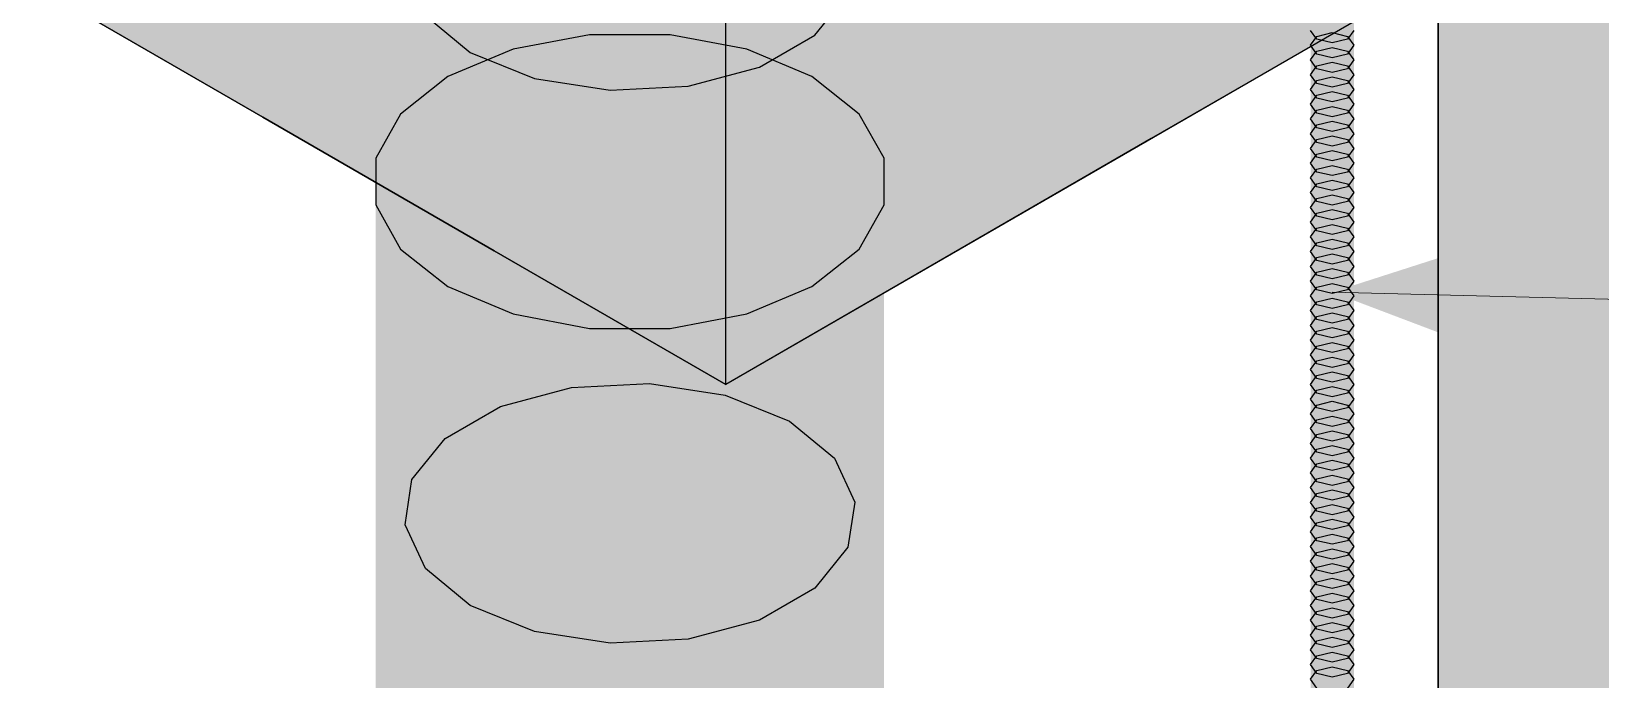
# Model space of a CAD drawing. Header units: metres. Extents: x 0 to 24.2, y -20 to 5.6.
# Drawn here: x 12.4537 to 12.8794, y -14.6967 to -14.5208 of the extents above; entities that cross this region are included whole.
import ezdxf

# ---------------------------------------------------------------- set-up
doc = ezdxf.new("R2010")
doc.units = ezdxf.units.M
doc.header["$LTSCALE"] = 0.25
doc.layers.add('ISO-ARISTAS', color=8, linetype='CONTINUOUS')
doc.layers.add('ISO-CONCRETO-SUP', color=254, linetype='CONTINUOUS', true_color=0xe8e8e8)
doc.layers.add('LLAMADAS', color=30, linetype='CONTINUOUS', lineweight=18)

msp = doc.modelspace()

# ---------------------------------------------------------------- linework, layer by layer
at = {"layer": 'ISO-ARISTAS', "color": 250}
for p, q in [((12.83529, -14.525), (12.83529, -14.275)), ((12.83529, -14.275), (12.83529, -14.525)), ((12.64201, -14.61659), (12.64201, -14.36659)), ((12.64201, -14.55409), (12.64201, -14.49159)), ((12.51644, -14.54409), (12.45365, -14.50784)), ((12.45365, -14.50784), (12.51644, -14.54409)), ((12.6662, -14.52187), (12.67518, -14.51074)), ((12.56053, -14.51653), (12.57273, -14.52659)), ((12.81522, -14.51659), (12.64201, -14.61659)), ((12.81522, -14.51659), (12.75748, -14.54992)), ((12.8024, -14.52299), (12.80068, -14.52059)), ((12.8024, -14.52219), (12.80656, -14.52119)), ((12.80656, -14.52119), (12.81072, -14.52219)), ((12.81244, -14.52059), (12.81072, -14.52299)), ((12.58434, -14.52568), (12.56667, -14.53309)), ((12.58434, -14.52568), (12.56667, -14.53309)), ((12.60511, -14.52178), (12.58434, -14.52568)), ((12.60511, -14.52178), (12.58434, -14.52568)), ((12.62695, -14.52178), (12.60511, -14.52178)), ((12.62695, -14.52178), (12.60511, -14.52178)), ((12.64773, -14.52568), (12.62695, -14.52178)), ((12.64773, -14.52568), (12.62695, -14.52178)), ((12.6654, -14.53309), (12.64773, -14.52568)), ((12.6654, -14.53309), (12.64773, -14.52568)), ((12.65116, -14.53055), (12.6662, -14.52187)), ((12.80068, -14.52459), (12.8024, -14.52219)), ((12.8024, -14.52699), (12.80068, -14.52459)), ((12.80656, -14.52398), (12.8024, -14.52299)), ((12.8024, -14.52619), (12.80656, -14.52519)), ((12.81072, -14.52299), (12.80656, -14.52398)), ((12.80656, -14.52519), (12.81072, -14.52619)), ((12.81072, -14.52219), (12.81244, -14.52459)), ((12.81244, -14.52459), (12.81072, -14.52699)), ((12.83529, -14.775), (12.83529, -14.525)), ((12.83529, -14.525), (12.83529, -14.775)), ((12.57273, -14.52659), (12.59015, -14.53363)), ((12.80068, -14.52859), (12.8024, -14.52619)), ((12.8024, -14.53099), (12.80068, -14.52859)), ((12.80656, -14.52798), (12.8024, -14.52699)), ((12.8024, -14.53019), (12.80656, -14.52919)), ((12.81072, -14.52699), (12.80656, -14.52798)), ((12.80656, -14.52919), (12.81072, -14.53019)), ((12.81072, -14.52619), (12.81244, -14.52859)), ((12.81244, -14.52859), (12.81072, -14.53099)), ((12.56667, -14.53309), (12.55383, -14.54329)), ((12.56667, -14.53309), (12.55383, -14.54329)), ((12.59015, -14.53363), (12.6107, -14.53681)), ((12.63188, -14.53574), (12.65116, -14.53055)), ((12.67823, -14.54329), (12.6654, -14.53309)), ((12.67823, -14.54329), (12.6654, -14.53309)), ((12.80068, -14.53259), (12.8024, -14.53019)), ((12.8024, -14.53499), (12.80068, -14.53259)), ((12.80068, -14.53659), (12.8024, -14.53419)), ((12.80656, -14.53198), (12.8024, -14.53099)), ((12.8024, -14.53419), (12.80656, -14.53319)), ((12.81072, -14.53099), (12.80656, -14.53198)), ((12.80656, -14.53319), (12.81072, -14.53419)), ((12.81072, -14.53019), (12.81244, -14.53259)), ((12.81244, -14.53259), (12.81072, -14.53499)), ((12.81072, -14.53419), (12.81244, -14.53659)), ((12.6107, -14.53681), (12.63188, -14.53574)), ((12.8024, -14.53899), (12.80068, -14.53659)), ((12.80068, -14.54059), (12.8024, -14.53819)), ((12.80656, -14.53598), (12.8024, -14.53499)), ((12.8024, -14.53819), (12.80656, -14.53719)), ((12.81072, -14.53499), (12.80656, -14.53598)), ((12.80656, -14.53719), (12.81072, -14.53819)), ((12.81244, -14.53659), (12.81072, -14.53899)), ((12.81072, -14.53819), (12.81244, -14.54059)), ((12.8024, -14.54299), (12.80068, -14.54059)), ((12.80068, -14.54459), (12.8024, -14.54219)), ((12.80656, -14.53998), (12.8024, -14.53899)), ((12.8024, -14.54219), (12.80656, -14.54119)), ((12.81072, -14.53899), (12.80656, -14.53998)), ((12.80656, -14.54119), (12.81072, -14.54219)), ((12.81244, -14.54059), (12.81072, -14.54299)), ((12.81072, -14.54219), (12.81244, -14.54459)), ((12.57923, -14.58034), (12.51644, -14.54409)), ((12.51644, -14.54409), (12.57923, -14.58034)), ((12.55383, -14.54329), (12.54708, -14.55528)), ((12.55383, -14.54329), (12.54708, -14.55528)), ((12.68498, -14.55528), (12.67823, -14.54329)), ((12.68498, -14.55528), (12.67823, -14.54329)), ((12.8024, -14.54699), (12.80068, -14.54459)), ((12.80068, -14.54859), (12.8024, -14.54619)), ((12.80656, -14.54398), (12.8024, -14.54299)), ((12.8024, -14.54619), (12.80656, -14.54519)), ((12.80656, -14.54798), (12.8024, -14.54699)), ((12.81072, -14.54299), (12.80656, -14.54398)), ((12.80656, -14.54519), (12.81072, -14.54619)), ((12.81072, -14.54699), (12.80656, -14.54798)), ((12.81244, -14.54459), (12.81072, -14.54699)), ((12.81072, -14.54619), (12.81244, -14.54859)), ((12.75748, -14.54992), (12.69975, -14.58325)), ((12.8024, -14.55099), (12.80068, -14.54859)), ((12.80068, -14.55259), (12.8024, -14.55019)), ((12.8024, -14.55019), (12.80656, -14.54919)), ((12.80656, -14.55198), (12.8024, -14.55099)), ((12.80656, -14.54919), (12.81072, -14.55019)), ((12.81072, -14.55099), (12.80656, -14.55198)), ((12.81244, -14.54859), (12.81072, -14.55099)), ((12.81072, -14.55019), (12.81244, -14.55259)), ((12.54708, -14.55528), (12.54708, -14.56789)), ((12.54708, -14.55528), (12.54708, -14.56789)), ((12.64201, -14.61659), (12.64201, -14.55409)), ((12.68498, -14.56789), (12.68498, -14.55528)), ((12.68498, -14.56789), (12.68498, -14.55528)), ((12.8024, -14.55499), (12.80068, -14.55259)), ((12.80068, -14.55659), (12.8024, -14.55419)), ((12.8024, -14.55419), (12.80656, -14.55319)), ((12.80656, -14.55598), (12.8024, -14.55499)), ((12.80656, -14.55319), (12.81072, -14.55419)), ((12.81072, -14.55499), (12.80656, -14.55598)), ((12.81244, -14.55259), (12.81072, -14.55499)), ((12.81072, -14.55419), (12.81244, -14.55659)), ((12.8024, -14.55899), (12.80068, -14.55659)), ((12.80068, -14.56059), (12.8024, -14.55819)), ((12.8024, -14.55819), (12.80656, -14.55719)), ((12.80656, -14.55998), (12.8024, -14.55899)), ((12.80656, -14.55719), (12.81072, -14.55819)), ((12.81072, -14.55899), (12.80656, -14.55998)), ((12.81244, -14.55659), (12.81072, -14.55899)), ((12.81072, -14.55819), (12.81244, -14.56059)), ((12.8024, -14.56299), (12.80068, -14.56059)), ((12.80068, -14.56459), (12.8024, -14.56219)), ((12.8024, -14.56219), (12.80656, -14.56119)), ((12.80656, -14.56398), (12.8024, -14.56299)), ((12.80656, -14.56119), (12.81072, -14.56219)), ((12.81072, -14.56299), (12.80656, -14.56398)), ((12.81244, -14.56059), (12.81072, -14.56299)), ((12.81072, -14.56219), (12.81244, -14.56459)), ((12.54708, -14.56789), (12.55383, -14.57989)), ((12.54708, -14.56789), (12.55383, -14.57989)), ((12.67823, -14.57989), (12.68498, -14.56789)), ((12.67823, -14.57989), (12.68498, -14.56789)), ((12.8024, -14.56699), (12.80068, -14.56459)), ((12.80068, -14.56859), (12.8024, -14.56619)), ((12.8024, -14.56619), (12.80656, -14.56519)), ((12.80656, -14.56798), (12.8024, -14.56699)), ((12.80656, -14.56519), (12.81072, -14.56619)), ((12.81072, -14.56699), (12.80656, -14.56798)), ((12.81244, -14.56459), (12.81072, -14.56699)), ((12.81072, -14.56619), (12.81244, -14.56859)), ((12.8024, -14.57099), (12.80068, -14.56859)), ((12.80068, -14.57259), (12.8024, -14.57019)), ((12.8024, -14.57499), (12.80068, -14.57259)), ((12.8024, -14.57019), (12.80656, -14.56919)), ((12.80656, -14.57198), (12.8024, -14.57099)), ((12.80656, -14.56919), (12.81072, -14.57019)), ((12.81072, -14.57099), (12.80656, -14.57198)), ((12.81244, -14.56859), (12.81072, -14.57099)), ((12.81072, -14.57019), (12.81244, -14.57259)), ((12.81244, -14.57259), (12.81072, -14.57499)), ((12.80068, -14.57659), (12.8024, -14.57419)), ((12.8024, -14.57899), (12.80068, -14.57659)), ((12.8024, -14.57419), (12.80656, -14.57319)), ((12.80656, -14.57598), (12.8024, -14.57499)), ((12.80656, -14.57319), (12.81072, -14.57419)), ((12.81072, -14.57499), (12.80656, -14.57598)), ((12.81072, -14.57419), (12.81244, -14.57659)), ((12.81244, -14.57659), (12.81072, -14.57899)), ((12.55383, -14.57989), (12.56667, -14.59009)), ((12.55383, -14.57989), (12.56667, -14.59009)), ((12.64201, -14.61659), (12.57923, -14.58034)), ((12.57923, -14.58034), (12.64201, -14.61659)), ((12.6654, -14.59009), (12.67823, -14.57989)), ((12.6654, -14.59009), (12.67823, -14.57989)), ((12.80068, -14.58059), (12.8024, -14.57819)), ((12.8024, -14.58299), (12.80068, -14.58059)), ((12.8024, -14.57819), (12.80656, -14.57719)), ((12.80656, -14.57998), (12.8024, -14.57899)), ((12.80656, -14.57719), (12.81072, -14.57819)), ((12.81072, -14.57899), (12.80656, -14.57998)), ((12.81072, -14.57819), (12.81244, -14.58059)), ((12.81244, -14.58059), (12.81072, -14.58299)), ((12.69975, -14.58325), (12.64201, -14.61659)), ((12.80068, -14.58459), (12.8024, -14.58219)), ((12.8024, -14.58699), (12.80068, -14.58459)), ((12.8024, -14.58219), (12.80656, -14.58119)), ((12.80656, -14.58398), (12.8024, -14.58299)), ((12.8024, -14.58619), (12.80656, -14.58519)), ((12.80656, -14.58119), (12.81072, -14.58219)), ((12.81072, -14.58299), (12.80656, -14.58398)), ((12.80656, -14.58519), (12.81072, -14.58619)), ((12.81072, -14.58219), (12.81244, -14.58459)), ((12.81244, -14.58459), (12.81072, -14.58699)), ((12.80068, -14.58859), (12.8024, -14.58619)), ((12.8024, -14.59099), (12.80068, -14.58859)), ((12.80656, -14.58798), (12.8024, -14.58699)), ((12.8024, -14.59019), (12.80656, -14.58919)), ((12.81072, -14.58699), (12.80656, -14.58798)), ((12.80656, -14.58919), (12.81072, -14.59019)), ((12.81072, -14.58619), (12.81244, -14.58859)), ((12.81244, -14.58859), (12.81072, -14.59099)), ((12.56667, -14.59009), (12.58434, -14.5975)), ((12.56667, -14.59009), (12.58434, -14.5975)), ((12.64773, -14.5975), (12.6654, -14.59009)), ((12.64773, -14.5975), (12.6654, -14.59009)), ((12.80068, -14.59259), (12.8024, -14.59019)), ((12.8024, -14.59499), (12.80068, -14.59259)), ((12.80656, -14.59198), (12.8024, -14.59099)), ((12.8024, -14.59419), (12.80656, -14.59319)), ((12.81072, -14.59099), (12.80656, -14.59198)), ((12.80656, -14.59319), (12.81072, -14.59419)), ((12.81072, -14.59019), (12.81244, -14.59259)), ((12.81244, -14.59259), (12.81072, -14.59499)), ((12.58434, -14.5975), (12.60511, -14.6014)), ((12.58434, -14.5975), (12.60511, -14.6014)), ((12.62695, -14.6014), (12.64773, -14.5975)), ((12.62695, -14.6014), (12.64773, -14.5975)), ((12.80068, -14.59659), (12.8024, -14.59419)), ((12.8024, -14.59899), (12.80068, -14.59659)), ((12.80068, -14.60059), (12.8024, -14.59819)), ((12.80656, -14.59598), (12.8024, -14.59499)), ((12.8024, -14.59819), (12.80656, -14.59719)), ((12.81072, -14.59499), (12.80656, -14.59598)), ((12.80656, -14.59719), (12.81072, -14.59819)), ((12.81072, -14.59419), (12.81244, -14.59659)), ((12.81244, -14.59659), (12.81072, -14.59899)), ((12.81072, -14.59819), (12.81244, -14.60059)), ((12.60511, -14.6014), (12.62695, -14.6014)), ((12.60511, -14.6014), (12.62695, -14.6014)), ((12.8024, -14.60299), (12.80068, -14.60059)), ((12.80068, -14.60459), (12.8024, -14.60219)), ((12.80656, -14.59998), (12.8024, -14.59899)), ((12.8024, -14.60219), (12.80656, -14.60119)), ((12.81072, -14.59899), (12.80656, -14.59998)), ((12.80656, -14.60119), (12.81072, -14.60219)), ((12.81244, -14.60059), (12.81072, -14.60299)), ((12.81072, -14.60219), (12.81244, -14.60459)), ((12.8024, -14.60699), (12.80068, -14.60459)), ((12.80068, -14.60859), (12.8024, -14.60619)), ((12.80656, -14.60398), (12.8024, -14.60299)), ((12.8024, -14.60619), (12.80656, -14.60519)), ((12.81072, -14.60299), (12.80656, -14.60398)), ((12.80656, -14.60519), (12.81072, -14.60619)), ((12.81244, -14.60459), (12.81072, -14.60699)), ((12.81072, -14.60619), (12.81244, -14.60859)), ((12.8024, -14.61099), (12.80068, -14.60859)), ((12.80068, -14.61259), (12.8024, -14.61019)), ((12.80656, -14.60798), (12.8024, -14.60699)), ((12.8024, -14.61019), (12.80656, -14.60919)), ((12.81072, -14.60699), (12.80656, -14.60798)), ((12.80656, -14.60919), (12.81072, -14.61019)), ((12.81244, -14.60859), (12.81072, -14.61099)), ((12.81072, -14.61019), (12.81244, -14.61259)), ((12.8024, -14.61499), (12.80068, -14.61259)), ((12.80068, -14.61659), (12.8024, -14.61419)), ((12.80656, -14.61198), (12.8024, -14.61099)), ((12.8024, -14.61419), (12.80656, -14.61319)), ((12.80656, -14.61598), (12.8024, -14.61499)), ((12.81072, -14.61099), (12.80656, -14.61198)), ((12.80656, -14.61319), (12.81072, -14.61419)), ((12.81072, -14.61499), (12.80656, -14.61598)), ((12.81244, -14.61259), (12.81072, -14.61499)), ((12.81072, -14.61419), (12.81244, -14.61659)), ((12.58091, -14.62263), (12.60018, -14.61744)), ((12.60018, -14.61744), (12.62137, -14.61637)), ((12.62137, -14.61637), (12.64191, -14.61954)), ((12.8024, -14.61899), (12.80068, -14.61659)), ((12.80068, -14.62059), (12.8024, -14.61819)), ((12.8024, -14.61819), (12.80656, -14.61719)), ((12.80656, -14.61998), (12.8024, -14.61899)), ((12.80656, -14.61719), (12.81072, -14.61819)), ((12.81072, -14.61899), (12.80656, -14.61998)), ((12.81244, -14.61659), (12.81072, -14.61899)), ((12.81072, -14.61819), (12.81244, -14.62059)), ((12.56587, -14.63131), (12.58091, -14.62263)), ((12.64191, -14.61954), (12.65933, -14.62659)), ((12.8024, -14.62299), (12.80068, -14.62059)), ((12.80068, -14.62459), (12.8024, -14.62219)), ((12.8024, -14.62219), (12.80656, -14.62119)), ((12.80656, -14.62398), (12.8024, -14.62299)), ((12.80656, -14.62119), (12.81072, -14.62219)), ((12.81072, -14.62299), (12.80656, -14.62398)), ((12.81244, -14.62059), (12.81072, -14.62299)), ((12.81072, -14.62219), (12.81244, -14.62459)), ((12.65933, -14.62659), (12.67153, -14.63665)), ((12.8024, -14.62699), (12.80068, -14.62459)), ((12.80068, -14.62859), (12.8024, -14.62619)), ((12.8024, -14.62619), (12.80656, -14.62519)), ((12.80656, -14.62798), (12.8024, -14.62699)), ((12.80656, -14.62519), (12.81072, -14.62619)), ((12.81072, -14.62699), (12.80656, -14.62798)), ((12.81244, -14.62459), (12.81072, -14.62699)), ((12.81072, -14.62619), (12.81244, -14.62859)), ((12.55688, -14.64244), (12.56587, -14.63131)), ((12.8024, -14.63099), (12.80068, -14.62859)), ((12.80068, -14.63259), (12.8024, -14.63019)), ((12.8024, -14.63019), (12.80656, -14.62919)), ((12.80656, -14.63198), (12.8024, -14.63099)), ((12.80656, -14.62919), (12.81072, -14.63019)), ((12.81072, -14.63099), (12.80656, -14.63198)), ((12.81244, -14.62859), (12.81072, -14.63099)), ((12.81072, -14.63019), (12.81244, -14.63259)), ((12.8024, -14.63499), (12.80068, -14.63259)), ((12.80068, -14.63659), (12.8024, -14.63419)), ((12.8024, -14.63419), (12.80656, -14.63319)), ((12.80656, -14.63598), (12.8024, -14.63499)), ((12.80656, -14.63319), (12.81072, -14.63419)), ((12.81072, -14.63499), (12.80656, -14.63598)), ((12.81244, -14.63259), (12.81072, -14.63499)), ((12.81072, -14.63419), (12.81244, -14.63659)), ((12.67153, -14.63665), (12.67704, -14.64851)), ((12.8024, -14.63899), (12.80068, -14.63659)), ((12.80068, -14.64059), (12.8024, -14.63819)), ((12.8024, -14.64299), (12.80068, -14.64059)), ((12.8024, -14.63819), (12.80656, -14.63719)), ((12.80656, -14.63998), (12.8024, -14.63899)), ((12.80656, -14.63719), (12.81072, -14.63819)), ((12.81072, -14.63899), (12.80656, -14.63998)), ((12.81244, -14.63659), (12.81072, -14.63899)), ((12.81072, -14.63819), (12.81244, -14.64059)), ((12.81244, -14.64059), (12.81072, -14.64299)), ((12.55503, -14.65467), (12.55688, -14.64244)), ((12.80068, -14.64459), (12.8024, -14.64219)), ((12.8024, -14.64699), (12.80068, -14.64459)), ((12.8024, -14.64219), (12.80656, -14.64119)), ((12.80656, -14.64398), (12.8024, -14.64299)), ((12.80656, -14.64119), (12.81072, -14.64219)), ((12.81072, -14.64299), (12.80656, -14.64398)), ((12.81072, -14.64219), (12.81244, -14.64459)), ((12.81244, -14.64459), (12.81072, -14.64699)), ((12.67704, -14.64851), (12.67518, -14.66074)), ((12.80068, -14.64859), (12.8024, -14.64619)), ((12.8024, -14.65099), (12.80068, -14.64859)), ((12.8024, -14.64619), (12.80656, -14.64519)), ((12.80656, -14.64798), (12.8024, -14.64699)), ((12.8024, -14.65019), (12.80656, -14.64919)), ((12.80656, -14.64519), (12.81072, -14.64619)), ((12.81072, -14.64699), (12.80656, -14.64798)), ((12.80656, -14.64919), (12.81072, -14.65019)), ((12.81072, -14.64619), (12.81244, -14.64859)), ((12.81244, -14.64859), (12.81072, -14.65099)), ((12.80068, -14.65259), (12.8024, -14.65019)), ((12.8024, -14.65499), (12.80068, -14.65259)), ((12.80656, -14.65198), (12.8024, -14.65099)), ((12.8024, -14.65419), (12.80656, -14.65319)), ((12.81072, -14.65099), (12.80656, -14.65198)), ((12.80656, -14.65319), (12.81072, -14.65419)), ((12.81072, -14.65019), (12.81244, -14.65259)), ((12.81244, -14.65259), (12.81072, -14.65499)), ((12.56053, -14.66653), (12.55503, -14.65467)), ((12.80068, -14.65659), (12.8024, -14.65419)), ((12.8024, -14.65899), (12.80068, -14.65659)), ((12.80656, -14.65598), (12.8024, -14.65499)), ((12.8024, -14.65819), (12.80656, -14.65719)), ((12.81072, -14.65499), (12.80656, -14.65598)), ((12.80656, -14.65719), (12.81072, -14.65819)), ((12.81072, -14.65419), (12.81244, -14.65659)), ((12.81244, -14.65659), (12.81072, -14.65899)), ((12.67518, -14.66074), (12.6662, -14.67187)), ((12.80068, -14.66059), (12.8024, -14.65819)), ((12.8024, -14.66299), (12.80068, -14.66059)), ((12.80656, -14.65998), (12.8024, -14.65899)), ((12.8024, -14.66219), (12.80656, -14.66119)), ((12.81072, -14.65899), (12.80656, -14.65998)), ((12.80656, -14.66119), (12.81072, -14.66219)), ((12.81072, -14.65819), (12.81244, -14.66059)), ((12.81244, -14.66059), (12.81072, -14.66299)), ((12.80068, -14.66459), (12.8024, -14.66219)), ((12.8024, -14.66699), (12.80068, -14.66459)), ((12.80068, -14.66859), (12.8024, -14.66619)), ((12.80656, -14.66398), (12.8024, -14.66299)), ((12.8024, -14.66619), (12.80656, -14.66519)), ((12.81072, -14.66299), (12.80656, -14.66398)), ((12.80656, -14.66519), (12.81072, -14.66619)), ((12.81072, -14.66219), (12.81244, -14.66459)), ((12.81244, -14.66459), (12.81072, -14.66699)), ((12.81072, -14.66619), (12.81244, -14.66859)), ((12.57273, -14.67659), (12.56053, -14.66653)), ((12.8024, -14.67099), (12.80068, -14.66859)), ((12.80068, -14.67259), (12.8024, -14.67019)), ((12.80656, -14.66798), (12.8024, -14.66699)), ((12.8024, -14.67019), (12.80656, -14.66919)), ((12.81072, -14.66699), (12.80656, -14.66798)), ((12.80656, -14.66919), (12.81072, -14.67019)), ((12.81244, -14.66859), (12.81072, -14.67099)), ((12.81072, -14.67019), (12.81244, -14.67259)), ((12.6662, -14.67187), (12.65116, -14.68055)), ((12.8024, -14.67499), (12.80068, -14.67259)), ((12.80068, -14.67659), (12.8024, -14.67419)), ((12.80656, -14.67198), (12.8024, -14.67099)), ((12.8024, -14.67419), (12.80656, -14.67319)), ((12.81072, -14.67099), (12.80656, -14.67198)), ((12.80656, -14.67319), (12.81072, -14.67419)), ((12.81244, -14.67259), (12.81072, -14.67499)), ((12.81072, -14.67419), (12.81244, -14.67659)), ((12.59015, -14.68363), (12.57273, -14.67659)), ((12.8024, -14.67899), (12.80068, -14.67659)), ((12.80068, -14.68059), (12.8024, -14.67819)), ((12.80656, -14.67598), (12.8024, -14.67499)), ((12.8024, -14.67819), (12.80656, -14.67719)), ((12.80656, -14.67998), (12.8024, -14.67899)), ((12.81072, -14.67499), (12.80656, -14.67598)), ((12.80656, -14.67719), (12.81072, -14.67819)), ((12.81072, -14.67899), (12.80656, -14.67998)), ((12.81244, -14.67659), (12.81072, -14.67899)), ((12.81072, -14.67819), (12.81244, -14.68059)), ((12.65116, -14.68055), (12.63188, -14.68574)), ((12.8024, -14.68299), (12.80068, -14.68059)), ((12.80068, -14.68459), (12.8024, -14.68219)), ((12.8024, -14.68219), (12.80656, -14.68119)), ((12.80656, -14.68398), (12.8024, -14.68299)), ((12.80656, -14.68119), (12.81072, -14.68219)), ((12.81072, -14.68299), (12.80656, -14.68398)), ((12.81244, -14.68059), (12.81072, -14.68299)), ((12.81072, -14.68219), (12.81244, -14.68459)), ((12.6107, -14.68681), (12.59015, -14.68363)), ((12.63188, -14.68574), (12.6107, -14.68681)), ((12.8024, -14.68699), (12.80068, -14.68459)), ((12.80068, -14.68859), (12.8024, -14.68619)), ((12.8024, -14.68619), (12.80656, -14.68519)), ((12.80656, -14.68798), (12.8024, -14.68699)), ((12.80656, -14.68519), (12.81072, -14.68619)), ((12.81072, -14.68699), (12.80656, -14.68798)), ((12.81244, -14.68459), (12.81072, -14.68699)), ((12.81072, -14.68619), (12.81244, -14.68859)), ((12.8024, -14.69099), (12.80068, -14.68859)), ((12.80068, -14.69259), (12.8024, -14.69019)), ((12.8024, -14.69019), (12.80656, -14.68919)), ((12.80656, -14.69198), (12.8024, -14.69099)), ((12.80656, -14.68919), (12.81072, -14.69019)), ((12.81072, -14.69099), (12.80656, -14.69198)), ((12.81244, -14.68859), (12.81072, -14.69099)), ((12.81072, -14.69019), (12.81244, -14.69259)), ((12.8024, -14.69499), (12.80068, -14.69259)), ((12.80068, -14.69659), (12.8024, -14.69419)), ((12.8024, -14.69419), (12.80656, -14.69319)), ((12.80656, -14.69598), (12.8024, -14.69499)), ((12.80656, -14.69319), (12.81072, -14.69419)), ((12.81072, -14.69499), (12.80656, -14.69598)), ((12.81244, -14.69259), (12.81072, -14.69499)), ((12.81072, -14.69419), (12.81244, -14.69659)), ((12.8024, -14.69899), (12.80068, -14.69659)), ((12.81244, -14.69659), (12.81072, -14.69899))]:
    msp.add_line(p, q, dxfattribs=at)
at = {"layer": 'ISO-CONCRETO-SUP', "true_color": 0xa8a49b}
for points in [[(12.96519, -14.45), (12.83529, -14.525), (12.96519, -14.2), (12.83529, -14.275)], [(12.96519, -14.7), (12.83529, -14.775), (12.96519, -14.45), (12.83529, -14.525)]]:
    msp.add_solid(points, dxfattribs=at)
at = {"layer": 'ISO-CONCRETO-SUP', "true_color": 0xa4a7ab}
msp.add_solid([(12.81522, -14.51659), (12.64201, -14.61659), (12.81522, -14.26659), (12.64201, -14.36659)], dxfattribs=at)
at = {"layer": 'ISO-CONCRETO-SUP', "true_color": 0xbcb7ad}
for points in [[(12.83529, -14.525), (13.05179, -14.65), (12.83529, -14.275), (13.05179, -14.4)], [(12.83529, -14.775), (13.05179, -14.9), (12.83529, -14.525), (13.05179, -14.65)]]:
    msp.add_solid(points, dxfattribs=at)
at = {"layer": 'ISO-CONCRETO-SUP', "true_color": 0xa2a7af}
for points in [[(12.45365, -14.50784), (12.51644, -14.54409), (12.45365, -14.44534), (12.51644, -14.48159)], [(12.57923, -14.51784), (12.64201, -14.55409), (12.57923, -14.45534), (12.64201, -14.49159)], [(12.51644, -14.54409), (12.57923, -14.58034), (12.51644, -14.48159), (12.57923, -14.51784)], [(12.57923, -14.58034), (12.64201, -14.61659), (12.57923, -14.51784), (12.64201, -14.55409)]]:
    msp.add_solid(points, dxfattribs=at)
at = {"layer": 'ISO-CONCRETO-SUP', "true_color": 0x9fa4ac}
for points in [[(12.60018, -14.46744), (12.58091, -14.47263), (12.60018, -14.54244), (12.58091, -14.54763)], [(12.63188, -14.53574), (12.65116, -14.53055), (12.63188, -14.61074), (12.65116, -14.60555)], [(12.60018, -14.54244), (12.58091, -14.54763), (12.60018, -14.61744), (12.58091, -14.62263)], [(12.63188, -14.61074), (12.65116, -14.60555), (12.63188, -14.68574), (12.65116, -14.68055)]]:
    msp.add_solid(points, dxfattribs=at)
at = {"layer": 'ISO-CONCRETO-SUP', "true_color": 0xa8aeb5}
for points in [[(12.62137, -14.46637), (12.60018, -14.46744), (12.62137, -14.54137), (12.60018, -14.54244)], [(12.6107, -14.53681), (12.63188, -14.53574), (12.6107, -14.61181), (12.63188, -14.61074)], [(12.62137, -14.54137), (12.60018, -14.54244), (12.62137, -14.61637), (12.60018, -14.61744)], [(12.6107, -14.61181), (12.63188, -14.61074), (12.6107, -14.68681), (12.63188, -14.68574)]]:
    msp.add_solid(points, dxfattribs=at)
at = {"layer": 'ISO-CONCRETO-SUP', "true_color": 0xaab0b8}
for points in [[(12.64191, -14.46954), (12.62137, -14.46637), (12.64191, -14.54454), (12.62137, -14.54137)], [(12.59015, -14.53363), (12.6107, -14.53681), (12.59015, -14.60863), (12.6107, -14.61181)], [(12.64191, -14.54454), (12.62137, -14.54137), (12.64191, -14.61954), (12.62137, -14.61637)], [(12.59015, -14.60863), (12.6107, -14.61181), (12.59015, -14.68363), (12.6107, -14.68681)]]:
    msp.add_solid(points, dxfattribs=at)
at = {"layer": 'ISO-CONCRETO-SUP', "true_color": 0xa6acb3}
for points in [[(12.65933, -14.47659), (12.64191, -14.46954), (12.65933, -14.55159), (12.64191, -14.54454)], [(12.57273, -14.52659), (12.59015, -14.53363), (12.57273, -14.60159), (12.59015, -14.60863)], [(12.65933, -14.55159), (12.64191, -14.54454), (12.65933, -14.62659), (12.64191, -14.61954)], [(12.57273, -14.60159), (12.59015, -14.60863), (12.57273, -14.67659), (12.59015, -14.68363)]]:
    msp.add_solid(points, dxfattribs=at)
at = {"layer": 'ISO-CONCRETO-SUP', "true_color": 0x696a6e}
for points in [[(12.80068, -14.5473), (12.8024, -14.5449), (12.80068, -14.47087), (12.8024, -14.46847)], [(12.81244, -14.5473), (12.81072, -14.5497), (12.81244, -14.47087), (12.81072, -14.47327)], [(12.80068, -14.62373), (12.8024, -14.62133), (12.80068, -14.5473), (12.8024, -14.5449)], [(12.81244, -14.62373), (12.81072, -14.62613), (12.81244, -14.5473), (12.81072, -14.5497)], [(12.80068, -14.70016), (12.8024, -14.69776), (12.80068, -14.62373), (12.8024, -14.62133)], [(12.81244, -14.70016), (12.81072, -14.70256), (12.81244, -14.62373), (12.81072, -14.62613)]]:
    msp.add_solid(points, dxfattribs=at)
at = {"layer": 'ISO-CONCRETO-SUP', "true_color": 0x87888d}
for points in [[(12.8024, -14.5449), (12.80656, -14.54391), (12.8024, -14.46847), (12.80656, -14.46748)], [(12.81072, -14.5497), (12.80656, -14.5507), (12.81072, -14.47327), (12.80656, -14.47427)], [(12.8024, -14.62133), (12.80656, -14.62034), (12.8024, -14.5449), (12.80656, -14.54391)], [(12.81072, -14.62613), (12.80656, -14.62712), (12.81072, -14.5497), (12.80656, -14.5507)], [(12.8024, -14.69776), (12.80656, -14.69676), (12.8024, -14.62133), (12.80656, -14.62034)], [(12.81072, -14.70256), (12.80656, -14.70355), (12.81072, -14.62613), (12.80656, -14.62712)]]:
    msp.add_solid(points, dxfattribs=at)
at = {"layer": 'ISO-CONCRETO-SUP', "true_color": 0x8e9095}
for points in [[(12.80656, -14.54391), (12.81072, -14.5449), (12.80656, -14.46748), (12.81072, -14.46847)], [(12.80656, -14.5507), (12.8024, -14.5497), (12.80656, -14.47427), (12.8024, -14.47327)], [(12.80656, -14.62034), (12.81072, -14.62133), (12.80656, -14.54391), (12.81072, -14.5449)], [(12.80656, -14.62712), (12.8024, -14.62613), (12.80656, -14.5507), (12.8024, -14.5497)], [(12.80656, -14.69676), (12.81072, -14.69776), (12.80656, -14.62034), (12.81072, -14.62133)], [(12.80656, -14.70355), (12.8024, -14.70256), (12.80656, -14.62712), (12.8024, -14.62613)]]:
    msp.add_solid(points, dxfattribs=at)
at = {"layer": 'ISO-CONCRETO-SUP', "true_color": 0x7b7d81}
for points in [[(12.81072, -14.5449), (12.81244, -14.5473), (12.81072, -14.46847), (12.81244, -14.47087)], [(12.8024, -14.5497), (12.80068, -14.5473), (12.8024, -14.47327), (12.80068, -14.47087)], [(12.81072, -14.62133), (12.81244, -14.62373), (12.81072, -14.5449), (12.81244, -14.5473)], [(12.8024, -14.62613), (12.80068, -14.62373), (12.8024, -14.5497), (12.80068, -14.5473)], [(12.8024, -14.70256), (12.80068, -14.70016), (12.8024, -14.62613), (12.80068, -14.62373)], [(12.81072, -14.69776), (12.81244, -14.70016), (12.81072, -14.62133), (12.81244, -14.62373)]]:
    msp.add_solid(points, dxfattribs=at)
at = {"layer": 'ISO-CONCRETO-SUP', "true_color": 0xb3bac2}
for points in [[(12.51139, -14.4745), (12.57417, -14.51075), (12.45365, -14.50784), (12.51644, -14.54409)], [(12.63191, -14.47742), (12.6947, -14.51367), (12.57417, -14.51075), (12.63696, -14.547)], [(12.75243, -14.48034), (12.81522, -14.51659), (12.6947, -14.51367), (12.75748, -14.54992)], [(12.57417, -14.51075), (12.63696, -14.547), (12.51644, -14.54409), (12.57923, -14.58034)], [(12.6947, -14.51367), (12.75748, -14.54992), (12.63696, -14.547), (12.69975, -14.58325)], [(12.63696, -14.547), (12.69975, -14.58325), (12.57923, -14.58034), (12.64201, -14.61659)]]:
    msp.add_solid(points, dxfattribs=at)
at = {"layer": 'ISO-CONCRETO-SUP', "true_color": 0x91969c}
for points in [[(12.58091, -14.47263), (12.56587, -14.48131), (12.58091, -14.54763), (12.56587, -14.55631)], [(12.65116, -14.53055), (12.6662, -14.52187), (12.65116, -14.60555), (12.6662, -14.59687)], [(12.58091, -14.54763), (12.56587, -14.55631), (12.58091, -14.62263), (12.56587, -14.63131)], [(12.65116, -14.60555), (12.6662, -14.59687), (12.65116, -14.68055), (12.6662, -14.67187)]]:
    msp.add_solid(points, dxfattribs=at)
at = {"layer": 'ISO-CONCRETO-SUP', "true_color": 0x9ca1a8}
for points in [[(12.67153, -14.48665), (12.65933, -14.47659), (12.67153, -14.56165), (12.65933, -14.55159)], [(12.56053, -14.51653), (12.57273, -14.52659), (12.56053, -14.59153), (12.57273, -14.60159)], [(12.67153, -14.56165), (12.65933, -14.55159), (12.67153, -14.63665), (12.65933, -14.62659)], [(12.56053, -14.59153), (12.57273, -14.60159), (12.56053, -14.66653), (12.57273, -14.67659)]]:
    msp.add_solid(points, dxfattribs=at)
at = {"layer": 'ISO-CONCRETO-SUP', "true_color": 0x7f848a}
for points in [[(12.56587, -14.48131), (12.55688, -14.49244), (12.56587, -14.55631), (12.55688, -14.56744)], [(12.6662, -14.52187), (12.67518, -14.51074), (12.6662, -14.59687), (12.67518, -14.58574)], [(12.56587, -14.55631), (12.55688, -14.56744), (12.56587, -14.63131), (12.55688, -14.64244)], [(12.6662, -14.59687), (12.67518, -14.58574), (12.6662, -14.67187), (12.67518, -14.66074)]]:
    msp.add_solid(points, dxfattribs=at)
at = {"layer": 'ISO-CONCRETO-SUP', "true_color": 0x8d9298}
for points in [[(12.67704, -14.49851), (12.67153, -14.48665), (12.67704, -14.57351), (12.67153, -14.56165)], [(12.55503, -14.50467), (12.56053, -14.51653), (12.55503, -14.57967), (12.56053, -14.59153)], [(12.67704, -14.57351), (12.67153, -14.56165), (12.67704, -14.64851), (12.67153, -14.63665)], [(12.55503, -14.57967), (12.56053, -14.59153), (12.55503, -14.65467), (12.56053, -14.66653)]]:
    msp.add_solid(points, dxfattribs=at)
at = {"layer": 'ISO-CONCRETO-SUP', "true_color": 0x73787d}
for points in [[(12.55688, -14.49244), (12.55503, -14.50467), (12.55688, -14.56744), (12.55503, -14.57967)], [(12.67518, -14.51074), (12.67704, -14.49851), (12.67518, -14.58574), (12.67704, -14.57351)], [(12.55688, -14.56744), (12.55503, -14.57967), (12.55688, -14.64244), (12.55503, -14.65467)], [(12.67518, -14.58574), (12.67704, -14.57351), (12.67518, -14.66074), (12.67704, -14.64851)]]:
    msp.add_solid(points, dxfattribs=at)
at = {"layer": 'ISO-CONCRETO-SUP', "true_color": 0x88a2bb}
for points in [[(12.58434, -14.52568), (12.56667, -14.53309), (12.58434, -14.60568), (12.56667, -14.61309)], [(12.64773, -14.5975), (12.6654, -14.59009), (12.64773, -14.6775), (12.6654, -14.67009)], [(12.58434, -14.60568), (12.56667, -14.61309), (12.58434, -14.68568), (12.56667, -14.69309)], [(12.64773, -14.6775), (12.6654, -14.67009), (12.64773, -14.7575), (12.6654, -14.75009)], [(12.58434, -14.68568), (12.56667, -14.69309), (12.58434, -14.76568), (12.56667, -14.77309)]]:
    msp.add_solid(points, dxfattribs=at)
at = {"layer": 'ISO-CONCRETO-SUP', "true_color": 0xa1c0dd}
for points in [[(12.61603, -14.56159), (12.58434, -14.52568), (12.56667, -14.53309)], [(12.61603, -14.56159), (12.60511, -14.52178), (12.58434, -14.52568)], [(12.61603, -14.56159), (12.62695, -14.52178), (12.60511, -14.52178)], [(12.61603, -14.56159), (12.64773, -14.52568), (12.62695, -14.52178)], [(12.61603, -14.56159), (12.6654, -14.53309), (12.64773, -14.52568)], [(12.61603, -14.56159), (12.56667, -14.53309), (12.55383, -14.54329)], [(12.61603, -14.56159), (12.67823, -14.54329), (12.6654, -14.53309)], [(12.61603, -14.56159), (12.55383, -14.54329), (12.54708, -14.55528)], [(12.61603, -14.56159), (12.68498, -14.55528), (12.67823, -14.54329)], [(12.61603, -14.56159), (12.54708, -14.55528), (12.54708, -14.56789)], [(12.61603, -14.56159), (12.68498, -14.56789), (12.68498, -14.55528)], [(12.61603, -14.56159), (12.54708, -14.56789), (12.55383, -14.57989)], [(12.61603, -14.56159), (12.55383, -14.57989), (12.56667, -14.59009)], [(12.61603, -14.56159), (12.56667, -14.59009), (12.58434, -14.5975)], [(12.61603, -14.56159), (12.58434, -14.5975), (12.60511, -14.6014)], [(12.61603, -14.56159), (12.60511, -14.6014), (12.62695, -14.6014)], [(12.61603, -14.56159), (12.67823, -14.57989), (12.68498, -14.56789)], [(12.61603, -14.56159), (12.6654, -14.59009), (12.67823, -14.57989)], [(12.61603, -14.56159), (12.64773, -14.5975), (12.6654, -14.59009)], [(12.61603, -14.56159), (12.62695, -14.6014), (12.64773, -14.5975)]]:
    msp.add_solid(points, dxfattribs=at)
at = {"layer": 'ISO-CONCRETO-SUP', "true_color": 0x92aec8}
for points in [[(12.60511, -14.52178), (12.58434, -14.52568), (12.60511, -14.60178), (12.58434, -14.60568)], [(12.62695, -14.6014), (12.64773, -14.5975), (12.62695, -14.6814), (12.64773, -14.6775)], [(12.60511, -14.60178), (12.58434, -14.60568), (12.60511, -14.68178), (12.58434, -14.68568)], [(12.62695, -14.6814), (12.64773, -14.6775), (12.62695, -14.7614), (12.64773, -14.7575)], [(12.60511, -14.68178), (12.58434, -14.68568), (12.60511, -14.76178), (12.58434, -14.76568)]]:
    msp.add_solid(points, dxfattribs=at)
at = {"layer": 'ISO-CONCRETO-SUP', "true_color": 0x98b5d0}
for points in [[(12.62695, -14.52178), (12.60511, -14.52178), (12.62695, -14.60178), (12.60511, -14.60178)], [(12.60511, -14.6014), (12.62695, -14.6014), (12.60511, -14.6814), (12.62695, -14.6814)], [(12.62695, -14.60178), (12.60511, -14.60178), (12.62695, -14.68178), (12.60511, -14.68178)], [(12.60511, -14.6814), (12.62695, -14.6814), (12.60511, -14.7614), (12.62695, -14.7614)], [(12.62695, -14.68178), (12.60511, -14.68178), (12.62695, -14.76178), (12.60511, -14.76178)]]:
    msp.add_solid(points, dxfattribs=at)
at = {"layer": 'ISO-CONCRETO-SUP', "true_color": 0x99b6d1}
for points in [[(12.64773, -14.52568), (12.62695, -14.52178), (12.64773, -14.60568), (12.62695, -14.60178)], [(12.58434, -14.5975), (12.60511, -14.6014), (12.58434, -14.6775), (12.60511, -14.6814)], [(12.64773, -14.60568), (12.62695, -14.60178), (12.64773, -14.68568), (12.62695, -14.68178)], [(12.58434, -14.6775), (12.60511, -14.6814), (12.58434, -14.7575), (12.60511, -14.7614)], [(12.64773, -14.68568), (12.62695, -14.68178), (12.64773, -14.76568), (12.62695, -14.76178)]]:
    msp.add_solid(points, dxfattribs=at)
at = {"layer": 'ISO-CONCRETO-SUP', "true_color": 0x95b1cc}
for points in [[(12.6654, -14.53309), (12.64773, -14.52568), (12.6654, -14.61309), (12.64773, -14.60568)], [(12.56667, -14.59009), (12.58434, -14.5975), (12.56667, -14.67009), (12.58434, -14.6775)], [(12.6654, -14.61309), (12.64773, -14.60568), (12.6654, -14.69309), (12.64773, -14.68568)], [(12.56667, -14.67009), (12.58434, -14.6775), (12.56667, -14.75009), (12.58434, -14.7575)], [(12.6654, -14.69309), (12.64773, -14.68568), (12.6654, -14.77309), (12.64773, -14.76568)]]:
    msp.add_solid(points, dxfattribs=at)
at = {"layer": 'ISO-CONCRETO-SUP', "true_color": 0x7c93a9}
for points in [[(12.56667, -14.53309), (12.55383, -14.54329), (12.56667, -14.61309), (12.55383, -14.62329)], [(12.6654, -14.59009), (12.67823, -14.57989), (12.6654, -14.67009), (12.67823, -14.65989)], [(12.56667, -14.61309), (12.55383, -14.62329), (12.56667, -14.69309), (12.55383, -14.70329)], [(12.6654, -14.67009), (12.67823, -14.65989), (12.6654, -14.75009), (12.67823, -14.73989)], [(12.56667, -14.69309), (12.55383, -14.70329), (12.56667, -14.77309), (12.55383, -14.78329)]]:
    msp.add_solid(points, dxfattribs=at)
at = {"layer": 'ISO-CONCRETO-SUP', "true_color": 0x8da7c1}
for points in [[(12.67823, -14.54329), (12.6654, -14.53309), (12.67823, -14.62329), (12.6654, -14.61309)], [(12.55383, -14.57989), (12.56667, -14.59009), (12.55383, -14.65989), (12.56667, -14.67009)], [(12.67823, -14.62329), (12.6654, -14.61309), (12.67823, -14.70329), (12.6654, -14.69309)], [(12.55383, -14.65989), (12.56667, -14.67009), (12.55383, -14.73989), (12.56667, -14.75009)], [(12.67823, -14.70329), (12.6654, -14.69309), (12.67823, -14.78329), (12.6654, -14.77309)]]:
    msp.add_solid(points, dxfattribs=at)
at = {"layer": 'ISO-CONCRETO-SUP', "true_color": 0x6d8195}
for points in [[(12.55383, -14.54329), (12.54708, -14.55528), (12.55383, -14.62329), (12.54708, -14.63528)], [(12.67823, -14.57989), (12.68498, -14.56789), (12.67823, -14.65989), (12.68498, -14.64789)], [(12.55383, -14.62329), (12.54708, -14.63528), (12.55383, -14.70329), (12.54708, -14.71528)], [(12.67823, -14.65989), (12.68498, -14.64789), (12.67823, -14.73989), (12.68498, -14.72789)]]:
    msp.add_solid(points, dxfattribs=at)
at = {"layer": 'ISO-CONCRETO-SUP', "true_color": 0x8199b0}
for points in [[(12.68498, -14.55528), (12.67823, -14.54329), (12.68498, -14.63528), (12.67823, -14.62329)], [(12.54708, -14.56789), (12.55383, -14.57989), (12.54708, -14.64789), (12.55383, -14.65989)], [(12.68498, -14.63528), (12.67823, -14.62329), (12.68498, -14.71528), (12.67823, -14.70329)], [(12.54708, -14.64789), (12.55383, -14.65989), (12.54708, -14.72789), (12.55383, -14.73989)]]:
    msp.add_solid(points, dxfattribs=at)
at = {"layer": 'ISO-CONCRETO-SUP', "true_color": 0x687c8e}
for points in [[(12.54708, -14.55528), (12.54708, -14.56789), (12.54708, -14.63528), (12.54708, -14.64789)], [(12.68498, -14.56789), (12.68498, -14.55528), (12.68498, -14.64789), (12.68498, -14.63528)], [(12.54708, -14.63528), (12.54708, -14.64789), (12.54708, -14.71528), (12.54708, -14.72789)], [(12.68498, -14.64789), (12.68498, -14.63528), (12.68498, -14.72789), (12.68498, -14.71528)]]:
    msp.add_solid(points, dxfattribs=at)
at = {"layer": 'ISO-CONCRETO-SUP', "true_color": 0x7e96ac}
msp.add_solid([(12.85903, -14.73168), (12.8481, -14.73798), (12.93008, -14.69066), (12.91916, -14.69696)], dxfattribs=at)
at = {"layer": 'ISO-CONCRETO-SUP', "true_color": 0x8faac4}
msp.add_solid([(12.87279, -14.73153), (12.85903, -14.73168), (12.94384, -14.6905), (12.93008, -14.69066)], dxfattribs=at)
at = {"layer": 'ISO-CONCRETO-SUP', "true_color": 0x9cbad6}
msp.add_solid([(12.88804, -14.73754), (12.87279, -14.73153), (12.95909, -14.69652), (12.94384, -14.6905)], dxfattribs=at)
at = {"layer": 'LLAMADAS'}
msp.add_line((14.89, -14.645), (12.80656, -14.59159), dxfattribs=at)
msp.add_solid([(12.80656, -14.59159), (12.83925, -14.60398), (12.83984, -14.58089)], dxfattribs=at)

doc.saveas('drawing.dxf')
